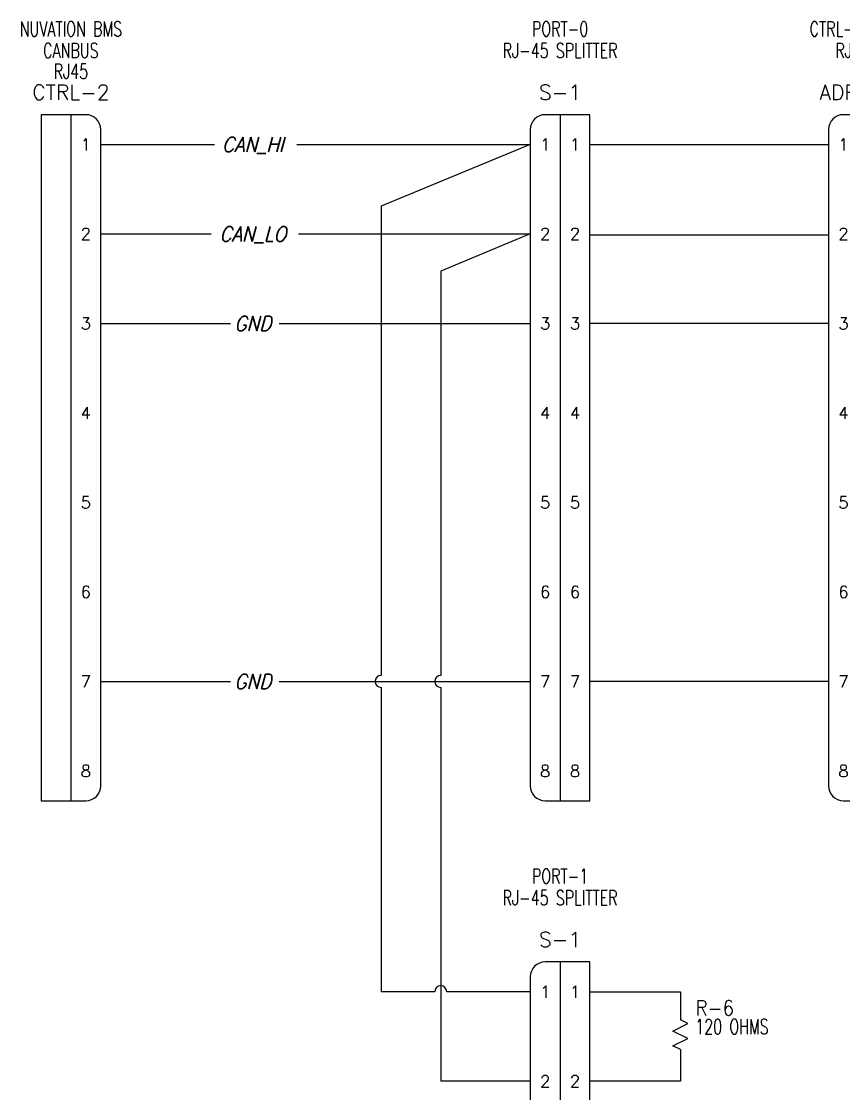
# Model space of a CAD drawing. Header units: inches. Extents: x 0.1 to 45.7, y 1.4 to 61.7.
# Drawn here: x 3.99 to 10.88, y 25.34 to 34.32 of the extents above; entities that cross this region are included whole.
import ezdxf
from ezdxf.enums import TextEntityAlignment as Align

# ---------------------------------------------------------------- set-up
doc = ezdxf.new("R2010")
doc.units = ezdxf.units.IN
doc.header["$LTSCALE"] = 0.5
doc.header["$MEASUREMENT"] = 0
for name, color, linetype in [('DESCCHILD', 20, 'Continuous'), ('MISC', 7, 'Continuous'), ('SYMS', 7, 'Continuous'), ('TAGS', 150, 'Continuous'), ('TERMS', 123, 'Continuous'), ('WIRES', 7, 'Continuous')]:
    doc.layers.add(name, color=color, linetype=linetype)
doc.styles.add('WD', font='romans.shx')

# ---------------------------------------------------------------- blocks, each defined once
blk = doc.blocks.new('HT0_LGENERIC')
at = {"style": 'WD', "oblique": 15, "width": 0.9}
blk.add_attdef('COLOR', text='', height=0.125, dxfattribs=at).set_placement((0, 0), align=Align.MIDDLE_CENTER)
at = {"color": 7, "style": 'WD'}
for tag, p in [('X4_TINY_DOT_DONT_REMOVE', (-0.125, 0)), ('X1_TINY_DOT_DONT_REMOVE', (0.125, 0))]:
    blk.add_attdef(tag, p, '', height=0.0001, dxfattribs=at)
at = {"style": 'WD', "flags": 1}
for tag, p in [('X4TERM01', (-0.125, 0)), ('X1TERM01', (0.125, 0))]:
    blk.add_attdef(tag, p, '', height=0.01, dxfattribs=at)
blk = doc.blocks.new('HCN2_1JP_33E7')
at = {"layer": 'SYMS'}
for p, q in [((0.125, 0.25), (-0.25, 0.25)), ((-0.25, 0.25), (-0.25, -5.5)), ((0, 0.25), (0, -5.5)), ((0.25, -5.375), (0.25, 0.125)), ((-0.25, -5.5), (0.125, -5.5))]:
    blk.add_line(p, q, dxfattribs=at)
for centre, start, end in [((0.125, 0.125), 360, 90), ((0.125, -5.375), 270, 0)]:
    blk.add_arc(centre, 0.125, start, end, dxfattribs=at)
at = {"style": 'WD', "flags": 1}
for tag in ['WDBLKNAM', 'WD_JUMPERS']:
    blk.add_attdef(tag, (0, 0), '', height=0.01, dxfattribs=at)
at = {"layer": 'SYMS', "style": 'WD', "width": 0.7}
for tag, p in [('INST', (-0.0062, 1.2498)), ('LOC', (-0.0062, 1.0802)), ('DESC1', (0, 0.9062)), ('DESC2', (0, 0.725)), ('DESC3', (0, 0.55))]:
    blk.add_attdef(tag, text='', height=0.125, dxfattribs=at).set_placement(p, align=Align.CENTER)
at = {"layer": 'SYMS', "style": 'WD'}
blk.add_attdef('TAG2', text='', height=0.125, dxfattribs=at).set_placement((0, 0.375), align=Align.CENTER)
at = {"layer": 'SYMS', "style": 'WD', "width": 0.8}
blk.add_attdef('XREF', (1, 0.375), '', height=0.125, dxfattribs=at)
at = {"layer": 'SYMS', "style": 'WD'}
for tag, p, flags in [('X2LINK', (0, 0.375), 1), ('ACE_FLAG', (0.0484, 0.1343), 9), ('FAMILY', (0.0484, 0.1211), 9), ('X4TERM01J', (-0.25, 0), 1), ('GENDER', (0.1093, 0.0795), 9), ('X1TERM01P', (0.25, 0), 1), ('X4TERM02J', (-0.25, -0.75), 1), ('X1TERM02P', (0.25, -0.75), 1), ('X4TERM03J', (-0.25, -1.5), 1), ('X1TERM03P', (0.25, -1.5), 1), ('X4TERM04J', (-0.25, -2.25), 1), ('X1TERM04P', (0.25, -2.25), 1), ('X4TERM05J', (-0.25, -3), 1), ('X1TERM05P', (0.25, -3), 1), ('X4TERM06J', (-0.25, -3.75), 1), ('X1TERM06P', (0.25, -3.75), 1), ('X4TERM07J', (-0.25, -4.5), 1), ('X1TERM07P', (0.25, -4.5), 1), ('X4TERM08J', (-0.25, -5.25), 1), ('X1TERM08P', (0.25, -5.25), 1), ('X8LINK', (0, -5.625), 1)]:
    blk.add_attdef(tag, p, '', height=0.01, dxfattribs=dict(at, flags=flags))
at = {"layer": 'SYMS', "linetype": 'Continuous', "style": 'WD', "flags": 8}
for tag, p in [('TERMDESC01J', (-0.35, 0.05)), ('TERMDESC02J', (-0.35, -0.7)), ('TERMDESC03J', (-0.35, -1.45)), ('TERMDESC04J', (-0.35, -2.2)), ('TERMDESC05J', (-0.35, -2.95)), ('TERMDESC06J', (-0.35, -3.7)), ('TERMDESC07J', (-0.35, -4.45)), ('TERMDESC08J', (-0.35, -5.2))]:
    blk.add_attdef(tag, text='', height=0.1, dxfattribs=at).set_placement(p, align=Align.RIGHT)
for tag, p in [('TERMDESC01P', (0.35, 0.05)), ('TERMDESC02P', (0.35, -0.7)), ('TERMDESC03P', (0.35, -1.45)), ('TERMDESC04P', (0.35, -2.2)), ('TERMDESC05P', (0.35, -2.95)), ('TERMDESC06P', (0.35, -3.7)), ('TERMDESC07P', (0.35, -4.45)), ('TERMDESC08P', (0.35, -5.2))]:
    blk.add_attdef(tag, p, '', height=0.1, dxfattribs=at)
at = {"layer": 'SYMS', "linetype": 'Continuous', "style": 'WD'}
for tag, flags, p in [('TERM01J', 9, (-0.125, 0)), ('TERM01P', 8, (0.125, 0)), ('TERM02J', 9, (-0.125, -0.75)), ('TERM02P', 8, (0.125, -0.75)), ('TERM03J', 9, (-0.125, -1.5)), ('TERM03P', 8, (0.125, -1.5)), ('TERM04J', 9, (-0.125, -2.25)), ('TERM04P', 8, (0.125, -2.25)), ('TERM05J', 9, (-0.125, -3)), ('TERM05P', 8, (0.125, -3)), ('TERM06J', 9, (-0.125, -3.75)), ('TERM06P', 8, (0.125, -3.75)), ('TERM07J', 9, (-0.125, -4.5)), ('TERM07P', 8, (0.125, -4.5)), ('TERM08J', 9, (-0.125, -5.25)), ('TERM08P', 8, (0.125, -5.25))]:
    blk.add_attdef(tag, text='', height=0.1, dxfattribs=dict(at, flags=flags)).set_placement(p, align=Align.MIDDLE_CENTER)
at = {"layer": 'SYMS', "color": 7, "style": 'WD'}
for tag, p in [('X4_TINY_DOT_DONT_REMOVE_01J', (-0.25, 0)), ('X1_TINY_DOT_DONT_REMOVE_01P', (0.25, 0)), ('X4_TINY_DOT_DONT_REMOVE_02J', (-0.25, -0.75)), ('X1_TINY_DOT_DONT_REMOVE_02P', (0.25, -0.75)), ('X4_TINY_DOT_DONT_REMOVE_03J', (-0.25, -1.5)), ('X1_TINY_DOT_DONT_REMOVE_03P', (0.25, -1.5)), ('X4_TINY_DOT_DONT_REMOVE_04J', (-0.25, -2.25)), ('X1_TINY_DOT_DONT_REMOVE_04P', (0.25, -2.25)), ('X4_TINY_DOT_DONT_REMOVE_05J', (-0.25, -3)), ('X1_TINY_DOT_DONT_REMOVE_05P', (0.25, -3)), ('X4_TINY_DOT_DONT_REMOVE_06J', (-0.25, -3.75)), ('X1_TINY_DOT_DONT_REMOVE_06P', (0.25, -3.75)), ('X4_TINY_DOT_DONT_REMOVE_07J', (-0.25, -4.5)), ('X1_TINY_DOT_DONT_REMOVE_07P', (0.25, -4.5)), ('X4_TINY_DOT_DONT_REMOVE_08J', (-0.25, -5.25)), ('X1_TINY_DOT_DONT_REMOVE_08P', (0.25, -5.25))]:
    blk.add_attdef(tag, p, '', height=0.0001, dxfattribs=at)
at = {"layer": 'SYMS', "linetype": 'Continuous', "style": 'WD', "flags": 8}
for tag, p in [('X4WIRE01J', (-0.35, -0.05)), ('X4WIRE02J', (-0.35, -0.8)), ('X4WIRE03J', (-0.35, -1.55)), ('X4WIRE04J', (-0.35, -2.3)), ('X4WIRE05J', (-0.35, -3.05)), ('X4WIRE06J', (-0.35, -3.8)), ('X4WIRE07J', (-0.35, -4.55)), ('X4WIRE08J', (-0.35, -5.3))]:
    blk.add_attdef(tag, text='', height=0.1, dxfattribs=at).set_placement(p, align=Align.TOP_RIGHT)
for tag, p in [('X1WIRE01P', (0.35, -0.05)), ('X1WIRE02P', (0.35, -0.8)), ('X1WIRE03P', (0.35, -1.55)), ('X1WIRE04P', (0.35, -2.3)), ('X1WIRE05P', (0.35, -3.05)), ('X1WIRE06P', (0.35, -3.8)), ('X1WIRE07P', (0.35, -4.55)), ('X1WIRE08P', (0.35, -5.3))]:
    blk.add_attdef(tag, text='', height=0.1, dxfattribs=at).set_placement(p, align=Align.TOP_LEFT)
blk = doc.blocks.new('HCN2_1PJ_38D5')
at = {"layer": 'SYMS'}
for p, q in [((0.25, 0.25), (-0.125, 0.25)), ((0, 0.25), (0, -5.5)), ((0.25, -5.5), (0.25, 0.25)), ((-0.25, 0.125), (-0.25, -5.375)), ((-0.125, -5.5), (0.25, -5.5))]:
    blk.add_line(p, q, dxfattribs=at)
for centre, start, end in [((-0.125, 0.125), 90, 180), ((-0.125, -5.375), 180, 270)]:
    blk.add_arc(centre, 0.125, start, end, dxfattribs=at)
at = {"style": 'WD', "flags": 1}
for tag in ['WDBLKNAM', 'WD_JUMPERS']:
    blk.add_attdef(tag, (0, 0), '', height=0.01, dxfattribs=at)
at = {"layer": 'SYMS', "style": 'WD', "width": 0.7}
for tag, p in [('INST', (-0.0062, 1.2498)), ('LOC', (-0.0062, 1.0802)), ('DESC1', (0, 0.9062)), ('DESC2', (0, 0.725)), ('DESC3', (0, 0.55))]:
    blk.add_attdef(tag, text='', height=0.125, dxfattribs=at).set_placement(p, align=Align.CENTER)
at = {"layer": 'SYMS', "style": 'WD'}
blk.add_attdef('TAG2', text='', height=0.125, dxfattribs=at).set_placement((0, 0.375), align=Align.CENTER)
at = {"layer": 'SYMS', "style": 'WD', "width": 0.8}
blk.add_attdef('XREF', (1, 0.375), '', height=0.125, dxfattribs=at)
at = {"layer": 'SYMS', "style": 'WD'}
for tag, p, flags in [('X2LINK', (0, 0.375), 1), ('ACE_FLAG', (0.0484, 0.1343), 9), ('FAMILY', (0.0484, 0.1211), 9), ('X4TERM01P', (-0.25, 0), 1), ('GENDER', (0.1093, 0.0795), 9), ('X1TERM01J', (0.25, 0), 1), ('X4TERM02P', (-0.25, -0.75), 1), ('X1TERM02J', (0.25, -0.75), 1), ('X4TERM03P', (-0.25, -1.5), 1), ('X1TERM03J', (0.25, -1.5), 1), ('X4TERM04P', (-0.25, -2.25), 1), ('X1TERM04J', (0.25, -2.25), 1), ('X4TERM05P', (-0.25, -3), 1), ('X1TERM05J', (0.25, -3), 1), ('X4TERM06P', (-0.25, -3.75), 1), ('X1TERM06J', (0.25, -3.75), 1), ('X4TERM07P', (-0.25, -4.5), 1), ('X1TERM07J', (0.25, -4.5), 1), ('X4TERM08P', (-0.25, -5.25), 1), ('X1TERM08J', (0.25, -5.25), 1), ('X8LINK', (0, -5.625), 1)]:
    blk.add_attdef(tag, p, '', height=0.01, dxfattribs=dict(at, flags=flags))
at = {"layer": 'SYMS', "linetype": 'Continuous', "style": 'WD', "flags": 8}
for tag, p in [('TERMDESC01P', (-0.35, 0.05)), ('TERMDESC02P', (-0.35, -0.7)), ('TERMDESC03P', (-0.35, -1.45)), ('TERMDESC04P', (-0.35, -2.2)), ('TERMDESC05P', (-0.35, -2.95)), ('TERMDESC06P', (-0.35, -3.7)), ('TERMDESC07P', (-0.35, -4.45)), ('TERMDESC08P', (-0.35, -5.2))]:
    blk.add_attdef(tag, text='', height=0.1, dxfattribs=at).set_placement(p, align=Align.RIGHT)
for tag, p in [('TERMDESC01J', (0.35, 0.05)), ('TERMDESC02J', (0.35, -0.7)), ('TERMDESC03J', (0.35, -1.45)), ('TERMDESC04J', (0.35, -2.2)), ('TERMDESC05J', (0.35, -2.95)), ('TERMDESC06J', (0.35, -3.7)), ('TERMDESC07J', (0.35, -4.45)), ('TERMDESC08J', (0.35, -5.2))]:
    blk.add_attdef(tag, p, '', height=0.1, dxfattribs=at)
for tag, p in [('TERM01P', (-0.125, 0)), ('TERM01J', (0.125, 0)), ('TERM02P', (-0.125, -0.75)), ('TERM02J', (0.125, -0.75)), ('TERM03P', (-0.125, -1.5)), ('TERM03J', (0.125, -1.5)), ('TERM04P', (-0.125, -2.25)), ('TERM04J', (0.125, -2.25)), ('TERM05P', (-0.125, -3)), ('TERM05J', (0.125, -3)), ('TERM06P', (-0.125, -3.75)), ('TERM06J', (0.125, -3.75)), ('TERM07P', (-0.125, -4.5)), ('TERM07J', (0.125, -4.5)), ('TERM08P', (-0.125, -5.25)), ('TERM08J', (0.125, -5.25))]:
    blk.add_attdef(tag, text='', height=0.1, dxfattribs=at).set_placement(p, align=Align.MIDDLE_CENTER)
at = {"layer": 'SYMS', "color": 7, "style": 'WD'}
for tag, p in [('X4_TINY_DOT_DONT_REMOVE_01P', (-0.25, 0)), ('X1_TINY_DOT_DONT_REMOVE_01J', (0.25, 0)), ('X4_TINY_DOT_DONT_REMOVE_02P', (-0.25, -0.75)), ('X1_TINY_DOT_DONT_REMOVE_02J', (0.25, -0.75)), ('X4_TINY_DOT_DONT_REMOVE_03P', (-0.25, -1.5)), ('X1_TINY_DOT_DONT_REMOVE_03J', (0.25, -1.5)), ('X4_TINY_DOT_DONT_REMOVE_04P', (-0.25, -2.25)), ('X1_TINY_DOT_DONT_REMOVE_04J', (0.25, -2.25)), ('X4_TINY_DOT_DONT_REMOVE_05P', (-0.25, -3)), ('X1_TINY_DOT_DONT_REMOVE_05J', (0.25, -3)), ('X4_TINY_DOT_DONT_REMOVE_06P', (-0.25, -3.75)), ('X1_TINY_DOT_DONT_REMOVE_06J', (0.25, -3.75)), ('X4_TINY_DOT_DONT_REMOVE_07P', (-0.25, -4.5)), ('X1_TINY_DOT_DONT_REMOVE_07J', (0.25, -4.5)), ('X4_TINY_DOT_DONT_REMOVE_08P', (-0.25, -5.25)), ('X1_TINY_DOT_DONT_REMOVE_08J', (0.25, -5.25))]:
    blk.add_attdef(tag, p, '', height=0.0001, dxfattribs=at)
at = {"layer": 'SYMS', "linetype": 'Continuous', "style": 'WD', "flags": 8}
for tag, p in [('X4WIRE01P', (-0.35, -0.05)), ('X4WIRE02P', (-0.35, -0.8)), ('X4WIRE03P', (-0.35, -1.55)), ('X4WIRE04P', (-0.35, -2.3)), ('X4WIRE05P', (-0.35, -3.05)), ('X4WIRE06P', (-0.35, -3.8)), ('X4WIRE07P', (-0.35, -4.55)), ('X4WIRE08P', (-0.35, -5.3))]:
    blk.add_attdef(tag, text='', height=0.1, dxfattribs=at).set_placement(p, align=Align.TOP_RIGHT)
for tag, p in [('X1WIRE01J', (0.35, -0.05)), ('X1WIRE02J', (0.35, -0.8)), ('X1WIRE03J', (0.35, -1.55)), ('X1WIRE04J', (0.35, -2.3)), ('X1WIRE05J', (0.35, -3.05)), ('X1WIRE06J', (0.35, -3.8)), ('X1WIRE07J', (0.35, -4.55)), ('X1WIRE08J', (0.35, -5.3))]:
    blk.add_attdef(tag, text='', height=0.1, dxfattribs=at).set_placement(p, align=Align.TOP_LEFT)
blk = doc.blocks.new('VRE1')
for p, q in [((-0.0625, 0.0312), (0.0625, 0.0938)), ((0.0625, 0.0938), (0, 0.125)), ((0.0625, -0.0312), (-0.0625, 0.0312)), ((-0.0625, -0.0938), (0.0625, -0.0312)), ((0, -0.125), (-0.0625, -0.0938))]:
    blk.add_line(p, q)
at = {"style": 'WD'}
for tag, p, width in [('INST', (0.2188, 0.4876), 0.7), ('LOC', (0.2188, 0.318), 0.7), ('TAG1', (0.1269, 0.1618), 0.9), ('RATING1', (0.125, 0.0055), 0.7), ('RATING2', (0.125, -0.1507), 0.7), ('DESC1', (0.1287, -0.307), 0.7), ('DESC2', (0.1287, -0.4632), 0.7)]:
    blk.add_attdef(tag, p, '', height=0.125, dxfattribs=dict(at, width=width))
at = {"linetype": 'Continuous', "style": 'WD', "flags": 8}
blk.add_attdef('TERM01', text='', height=0.125, dxfattribs=at).set_placement((-0.055, 0.1441), align=Align.RIGHT)
at = {"style": 'WD', "flags": 9}
blk.add_attdef('FAMILY', (-0.1836, 0.0797), '', height=0.01, rotation=90, dxfattribs=at)
at = {"linetype": 'Continuous', "style": 'WD', "flags": 9}
for tag, p in [('CAT', (-0.1394, 0.1047)), ('MFG', (-0.12, 0.1028)), ('ASSYCODE', (-0.0938, 0.0938))]:
    blk.add_attdef(tag, text='', height=0.01, rotation=90, dxfattribs=at).set_placement(p, align=Align.CENTER)
at = {"color": 7, "style": 'WD', "flags": 1}
for tag, p in [('X2TERM01', (0, 0.125)), ('X8TERM02', (0, -0.125))]:
    blk.add_attdef(tag, p, '', height=0.0125, dxfattribs=at)
at = {"linetype": 'Continuous', "style": 'WD', "flags": 8}
blk.add_attdef('TERM02', text='', height=0.125, dxfattribs=at).set_placement((-0.0407, -0.1509), align=Align.TOP_RIGHT)

msp = doc.modelspace()

# ---------------------------------------------------------------- linework, layer by layer
at = {"layer": 'WIRES'}
for p, q in [((4.65, 33.2921), (5.6035, 33.2921)), ((6.2928, 33.2921), (8.25, 33.2921)), ((8.25, 33.2921), (7, 32.7743)), ((8.75, 33.2921), (10.75, 33.2921)), ((7, 32.7743), (7, 28.8421)), ((4.65, 32.5421), (5.5767, 32.5421)), ((6.3068, 32.5421), (8.25, 32.5421)), ((8.25, 32.5421), (7.5, 32.2314)), ((10.75, 32.5318), (8.75, 32.5318)), ((7.5, 32.2314), (7.5, 28.8421)), ((4.65, 31.7921), (5.7374, 31.7921)), ((6.1461, 31.7921), (8.25, 31.7921)), ((10.75, 31.7921), (8.75, 31.7921)), ((4.65, 28.7921), (5.7374, 28.7921)), ((6.1461, 28.7921), (8.25, 28.7921)), ((10.75, 28.7921), (8.75, 28.7921)), ((7, 28.7421), (7, 26.1921)), ((7.5, 28.7421), (7.5, 25.4421)), ((7.45, 26.1921), (7, 26.1921)), ((8.25, 26.1921), (7.55, 26.1921)), ((8.75, 26.1921), (9.5082, 26.1921)), ((9.5082, 26.1921), (9.5082, 25.9568)), ((9.5082, 25.7068), (9.5082, 25.4421)), ((8.25, 25.4421), (7.5, 25.4421)), ((9.5082, 25.4421), (8.75, 25.4421))]:
    msp.add_line(p, q, dxfattribs=at)
for centre, start, end in [((7, 28.7921), 90, 270), ((7.5, 28.7921), 90, 270), ((7.5, 26.1921), 0, 180)]:
    msp.add_arc(centre, 0.05, start, end, dxfattribs=at)

# ---------------------------------------------------------------- block references
ref = msp.add_blockref('HCN2_1JP_33E7', (4.4, 33.2921))
ref.add_attrib('TAG2', 'CTRL-2', dxfattribs={"layer": 'TAGS', "height": 0.125, "style": 'WD'}).set_placement((4.4, 33.6671), align=Align.CENTER)
ref.add_attrib('DESC1', 'NUVATION BMS', dxfattribs={"layer": 'DESCCHILD', "height": 0.125, "style": 'WD', "width": 0.7}).set_placement((4.4, 34.1983), align=Align.CENTER)
ref.add_attrib('DESC2', 'CANBUS', dxfattribs={"layer": 'DESCCHILD', "height": 0.125, "style": 'WD', "width": 0.7}).set_placement((4.4, 34.0171), align=Align.CENTER)
ref.add_attrib('DESC3', 'RJ45', dxfattribs={"layer": 'DESCCHILD', "height": 0.125, "style": 'WD', "width": 0.7}).set_placement((4.4, 33.8421), align=Align.CENTER)
ref.add_attrib('X4_TINY_DOT_DONT_REMOVE_01J', '.', (4.15, 33.2921), dxfattribs={"layer": 'MISC', "color": 7, "height": 0.0001, "style": 'WD'})
ref.add_attrib('X1_TINY_DOT_DONT_REMOVE_01P', '.', (4.65, 33.2921), dxfattribs={"layer": 'MISC', "color": 7, "height": 0.0001, "style": 'WD'})
ref.add_attrib('TERM01P', '1', dxfattribs={"layer": 'TERMS', "linetype": 'Continuous', "height": 0.1, "style": 'WD', "flags": 8}).set_placement((4.525, 33.2921), align=Align.MIDDLE_CENTER)
ref.add_attrib('X4_TINY_DOT_DONT_REMOVE_02J', '.', (4.15, 32.5421), dxfattribs={"layer": 'MISC', "color": 7, "height": 0.0001, "style": 'WD'})
ref.add_attrib('X1_TINY_DOT_DONT_REMOVE_02P', '.', (4.65, 32.5421), dxfattribs={"layer": 'MISC', "color": 7, "height": 0.0001, "style": 'WD'})
ref.add_attrib('TERM02P', '2', dxfattribs={"layer": 'TERMS', "linetype": 'Continuous', "height": 0.1, "style": 'WD', "flags": 8}).set_placement((4.525, 32.5421), align=Align.MIDDLE_CENTER)
ref.add_attrib('X4_TINY_DOT_DONT_REMOVE_03J', '.', (4.15, 31.7921), dxfattribs={"layer": 'MISC', "color": 7, "height": 0.0001, "style": 'WD'})
ref.add_attrib('X1_TINY_DOT_DONT_REMOVE_03P', '.', (4.65, 31.7921), dxfattribs={"layer": 'MISC', "color": 7, "height": 0.0001, "style": 'WD'})
ref.add_attrib('TERM03P', '3', dxfattribs={"layer": 'TERMS', "linetype": 'Continuous', "height": 0.1, "style": 'WD', "flags": 8}).set_placement((4.525, 31.7921), align=Align.MIDDLE_CENTER)
ref.add_attrib('X4_TINY_DOT_DONT_REMOVE_04J', '.', (4.15, 31.0421), dxfattribs={"layer": 'MISC', "color": 7, "height": 0.0001, "style": 'WD'})
ref.add_attrib('X1_TINY_DOT_DONT_REMOVE_04P', '.', (4.65, 31.0421), dxfattribs={"layer": 'MISC', "color": 7, "height": 0.0001, "style": 'WD'})
ref.add_attrib('TERM04P', '4', dxfattribs={"layer": 'TERMS', "linetype": 'Continuous', "height": 0.1, "style": 'WD', "flags": 8}).set_placement((4.525, 31.0421), align=Align.MIDDLE_CENTER)
ref.add_attrib('X4_TINY_DOT_DONT_REMOVE_05J', '.', (4.15, 30.2921), dxfattribs={"layer": 'MISC', "color": 7, "height": 0.0001, "style": 'WD'})
ref.add_attrib('X1_TINY_DOT_DONT_REMOVE_05P', '.', (4.65, 30.2921), dxfattribs={"layer": 'MISC', "color": 7, "height": 0.0001, "style": 'WD'})
ref.add_attrib('TERM05P', '5', dxfattribs={"layer": 'TERMS', "linetype": 'Continuous', "height": 0.1, "style": 'WD', "flags": 8}).set_placement((4.525, 30.2921), align=Align.MIDDLE_CENTER)
ref.add_attrib('X4_TINY_DOT_DONT_REMOVE_06J', '.', (4.15, 29.5421), dxfattribs={"layer": 'MISC', "color": 7, "height": 0.0001, "style": 'WD'})
ref.add_attrib('X1_TINY_DOT_DONT_REMOVE_06P', '.', (4.65, 29.5421), dxfattribs={"layer": 'MISC', "color": 7, "height": 0.0001, "style": 'WD'})
ref.add_attrib('TERM06P', '6', dxfattribs={"layer": 'TERMS', "linetype": 'Continuous', "height": 0.1, "style": 'WD', "flags": 8}).set_placement((4.525, 29.5421), align=Align.MIDDLE_CENTER)
ref.add_attrib('X4_TINY_DOT_DONT_REMOVE_07J', '.', (4.15, 28.7921), dxfattribs={"layer": 'MISC', "color": 7, "height": 0.0001, "style": 'WD'})
ref.add_attrib('X1_TINY_DOT_DONT_REMOVE_07P', '.', (4.65, 28.7921), dxfattribs={"layer": 'MISC', "color": 7, "height": 0.0001, "style": 'WD'})
ref.add_attrib('TERM07P', '7', dxfattribs={"layer": 'TERMS', "linetype": 'Continuous', "height": 0.1, "style": 'WD', "flags": 8}).set_placement((4.525, 28.7921), align=Align.MIDDLE_CENTER)
ref.add_attrib('X4_TINY_DOT_DONT_REMOVE_08J', '.', (4.15, 28.0421), dxfattribs={"layer": 'MISC', "color": 7, "height": 0.0001, "style": 'WD'})
ref.add_attrib('X1_TINY_DOT_DONT_REMOVE_08P', '.', (4.65, 28.0421), dxfattribs={"layer": 'MISC', "color": 7, "height": 0.0001, "style": 'WD'})
ref.add_attrib('TERM08P', '8', dxfattribs={"layer": 'TERMS', "linetype": 'Continuous', "height": 0.1, "style": 'WD', "flags": 8}).set_placement((4.525, 28.0421), align=Align.MIDDLE_CENTER)
ref = msp.add_blockref('HCN2_1PJ_38D5', (8.5, 33.2921))
ref.add_attrib('TAG2', 'S-1', dxfattribs={"layer": 'TAGS', "height": 0.125, "style": 'WD'}).set_placement((8.5, 33.6671), align=Align.CENTER)
ref.add_attrib('DESC1', 'PORT-0', dxfattribs={"layer": 'DESCCHILD', "height": 0.125, "style": 'WD', "width": 0.7}).set_placement((8.5, 34.1983), align=Align.CENTER)
ref.add_attrib('DESC2', 'RJ-45 SPLITTER', dxfattribs={"layer": 'DESCCHILD', "height": 0.125, "style": 'WD', "width": 0.7}).set_placement((8.5, 34.0171), align=Align.CENTER)
ref.add_attrib('X4_TINY_DOT_DONT_REMOVE_01P', '.', (8.25, 33.2921), dxfattribs={"layer": 'MISC', "color": 7, "height": 0.0001, "style": 'WD'})
ref.add_attrib('X1_TINY_DOT_DONT_REMOVE_01J', '.', (8.75, 33.2921), dxfattribs={"layer": 'MISC', "color": 7, "height": 0.0001, "style": 'WD'})
ref.add_attrib('TERM01P', '1', dxfattribs={"layer": 'TERMS', "linetype": 'Continuous', "height": 0.1, "style": 'WD', "flags": 8}).set_placement((8.375, 33.2921), align=Align.MIDDLE_CENTER)
ref.add_attrib('TERM01J', '1', dxfattribs={"layer": 'TERMS', "linetype": 'Continuous', "height": 0.1, "style": 'WD', "flags": 8}).set_placement((8.625, 33.2921), align=Align.MIDDLE_CENTER)
ref.add_attrib('X4_TINY_DOT_DONT_REMOVE_02P', '.', (8.25, 32.5421), dxfattribs={"layer": 'MISC', "color": 7, "height": 0.0001, "style": 'WD'})
ref.add_attrib('X1_TINY_DOT_DONT_REMOVE_02J', '.', (8.75, 32.5421), dxfattribs={"layer": 'MISC', "color": 7, "height": 0.0001, "style": 'WD'})
ref.add_attrib('TERM02P', '2', dxfattribs={"layer": 'TERMS', "linetype": 'Continuous', "height": 0.1, "style": 'WD', "flags": 8}).set_placement((8.375, 32.5421), align=Align.MIDDLE_CENTER)
ref.add_attrib('TERM02J', '2', dxfattribs={"layer": 'TERMS', "linetype": 'Continuous', "height": 0.1, "style": 'WD', "flags": 8}).set_placement((8.625, 32.5421), align=Align.MIDDLE_CENTER)
ref.add_attrib('X4_TINY_DOT_DONT_REMOVE_03P', '.', (8.25, 31.7921), dxfattribs={"layer": 'MISC', "color": 7, "height": 0.0001, "style": 'WD'})
ref.add_attrib('X1_TINY_DOT_DONT_REMOVE_03J', '.', (8.75, 31.7921), dxfattribs={"layer": 'MISC', "color": 7, "height": 0.0001, "style": 'WD'})
ref.add_attrib('TERM03P', '3', dxfattribs={"layer": 'TERMS', "linetype": 'Continuous', "height": 0.1, "style": 'WD', "flags": 8}).set_placement((8.375, 31.7921), align=Align.MIDDLE_CENTER)
ref.add_attrib('TERM03J', '3', dxfattribs={"layer": 'TERMS', "linetype": 'Continuous', "height": 0.1, "style": 'WD', "flags": 8}).set_placement((8.625, 31.7921), align=Align.MIDDLE_CENTER)
ref.add_attrib('X4_TINY_DOT_DONT_REMOVE_04P', '.', (8.25, 31.0421), dxfattribs={"layer": 'MISC', "color": 7, "height": 0.0001, "style": 'WD'})
ref.add_attrib('X1_TINY_DOT_DONT_REMOVE_04J', '.', (8.75, 31.0421), dxfattribs={"layer": 'MISC', "color": 7, "height": 0.0001, "style": 'WD'})
ref.add_attrib('TERM04P', '4', dxfattribs={"layer": 'TERMS', "linetype": 'Continuous', "height": 0.1, "style": 'WD', "flags": 8}).set_placement((8.375, 31.0421), align=Align.MIDDLE_CENTER)
ref.add_attrib('TERM04J', '4', dxfattribs={"layer": 'TERMS', "linetype": 'Continuous', "height": 0.1, "style": 'WD', "flags": 8}).set_placement((8.625, 31.0421), align=Align.MIDDLE_CENTER)
ref.add_attrib('X4_TINY_DOT_DONT_REMOVE_05P', '.', (8.25, 30.2921), dxfattribs={"layer": 'MISC', "color": 7, "height": 0.0001, "style": 'WD'})
ref.add_attrib('X1_TINY_DOT_DONT_REMOVE_05J', '.', (8.75, 30.2921), dxfattribs={"layer": 'MISC', "color": 7, "height": 0.0001, "style": 'WD'})
ref.add_attrib('TERM05P', '5', dxfattribs={"layer": 'TERMS', "linetype": 'Continuous', "height": 0.1, "style": 'WD', "flags": 8}).set_placement((8.375, 30.2921), align=Align.MIDDLE_CENTER)
ref.add_attrib('TERM05J', '5', dxfattribs={"layer": 'TERMS', "linetype": 'Continuous', "height": 0.1, "style": 'WD', "flags": 8}).set_placement((8.625, 30.2921), align=Align.MIDDLE_CENTER)
ref.add_attrib('X4_TINY_DOT_DONT_REMOVE_06P', '.', (8.25, 29.5421), dxfattribs={"layer": 'MISC', "color": 7, "height": 0.0001, "style": 'WD'})
ref.add_attrib('X1_TINY_DOT_DONT_REMOVE_06J', '.', (8.75, 29.5421), dxfattribs={"layer": 'MISC', "color": 7, "height": 0.0001, "style": 'WD'})
ref.add_attrib('TERM06P', '6', dxfattribs={"layer": 'TERMS', "linetype": 'Continuous', "height": 0.1, "style": 'WD', "flags": 8}).set_placement((8.375, 29.5421), align=Align.MIDDLE_CENTER)
ref.add_attrib('TERM06J', '6', dxfattribs={"layer": 'TERMS', "linetype": 'Continuous', "height": 0.1, "style": 'WD', "flags": 8}).set_placement((8.625, 29.5421), align=Align.MIDDLE_CENTER)
ref.add_attrib('X4_TINY_DOT_DONT_REMOVE_07P', '.', (8.25, 28.7921), dxfattribs={"layer": 'MISC', "color": 7, "height": 0.0001, "style": 'WD'})
ref.add_attrib('X1_TINY_DOT_DONT_REMOVE_07J', '.', (8.75, 28.7921), dxfattribs={"layer": 'MISC', "color": 7, "height": 0.0001, "style": 'WD'})
ref.add_attrib('TERM07P', '7', dxfattribs={"layer": 'TERMS', "linetype": 'Continuous', "height": 0.1, "style": 'WD', "flags": 8}).set_placement((8.375, 28.7921), align=Align.MIDDLE_CENTER)
ref.add_attrib('TERM07J', '7', dxfattribs={"layer": 'TERMS', "linetype": 'Continuous', "height": 0.1, "style": 'WD', "flags": 8}).set_placement((8.625, 28.7921), align=Align.MIDDLE_CENTER)
ref.add_attrib('X4_TINY_DOT_DONT_REMOVE_08P', '.', (8.25, 28.0421), dxfattribs={"layer": 'MISC', "color": 7, "height": 0.0001, "style": 'WD'})
ref.add_attrib('X1_TINY_DOT_DONT_REMOVE_08J', '.', (8.75, 28.0421), dxfattribs={"layer": 'MISC', "color": 7, "height": 0.0001, "style": 'WD'})
ref.add_attrib('TERM08P', '8', dxfattribs={"layer": 'TERMS', "linetype": 'Continuous', "height": 0.1, "style": 'WD', "flags": 8}).set_placement((8.375, 28.0421), align=Align.MIDDLE_CENTER)
ref.add_attrib('TERM08J', '8', dxfattribs={"layer": 'TERMS', "linetype": 'Continuous', "height": 0.1, "style": 'WD', "flags": 8}).set_placement((8.625, 28.0421), align=Align.MIDDLE_CENTER)
ref = msp.add_blockref('HCN2_1PJ_38D5', (11, 33.2921))
ref.add_attrib('TAG2', 'ADPT-1', dxfattribs={"layer": 'TAGS', "height": 0.125, "style": 'WD'}).set_placement((11, 33.6671), align=Align.CENTER)
ref.add_attrib('DESC1', 'CTRL-1 CAN1', dxfattribs={"layer": 'DESCCHILD', "height": 0.125, "style": 'WD', "width": 0.7}).set_placement((11, 34.1983), align=Align.CENTER)
ref.add_attrib('DESC2', 'RJ-45', dxfattribs={"layer": 'DESCCHILD', "height": 0.125, "style": 'WD', "width": 0.7}).set_placement((11, 34.0171), align=Align.CENTER)
ref.add_attrib('X4_TINY_DOT_DONT_REMOVE_01P', '.', (10.75, 33.2921), dxfattribs={"layer": 'MISC', "color": 7, "height": 0.0001, "style": 'WD'})
ref.add_attrib('X1_TINY_DOT_DONT_REMOVE_01J', '.', (11.25, 33.2921), dxfattribs={"layer": 'MISC', "color": 7, "height": 0.0001, "style": 'WD'})
ref.add_attrib('TERM01P', '1', dxfattribs={"layer": 'TERMS', "linetype": 'Continuous', "height": 0.1, "style": 'WD', "flags": 8}).set_placement((10.875, 33.2921), align=Align.MIDDLE_CENTER)
ref.add_attrib('TERM01J', '1', dxfattribs={"layer": 'TERMS', "linetype": 'Continuous', "height": 0.1, "style": 'WD', "flags": 8}).set_placement((11.125, 33.2921), align=Align.MIDDLE_CENTER)
ref.add_attrib('X4_TINY_DOT_DONT_REMOVE_02P', '.', (10.75, 32.5421), dxfattribs={"layer": 'MISC', "color": 7, "height": 0.0001, "style": 'WD'})
ref.add_attrib('X1_TINY_DOT_DONT_REMOVE_02J', '.', (11.25, 32.5421), dxfattribs={"layer": 'MISC', "color": 7, "height": 0.0001, "style": 'WD'})
ref.add_attrib('TERM02P', '2', dxfattribs={"layer": 'TERMS', "linetype": 'Continuous', "height": 0.1, "style": 'WD', "flags": 8}).set_placement((10.875, 32.5421), align=Align.MIDDLE_CENTER)
ref.add_attrib('TERM02J', '2', dxfattribs={"layer": 'TERMS', "linetype": 'Continuous', "height": 0.1, "style": 'WD', "flags": 8}).set_placement((11.125, 32.5421), align=Align.MIDDLE_CENTER)
ref.add_attrib('X4_TINY_DOT_DONT_REMOVE_03P', '.', (10.75, 31.7921), dxfattribs={"layer": 'MISC', "color": 7, "height": 0.0001, "style": 'WD'})
ref.add_attrib('X1_TINY_DOT_DONT_REMOVE_03J', '.', (11.25, 31.7921), dxfattribs={"layer": 'MISC', "color": 7, "height": 0.0001, "style": 'WD'})
ref.add_attrib('TERM03P', '3', dxfattribs={"layer": 'TERMS', "linetype": 'Continuous', "height": 0.1, "style": 'WD', "flags": 8}).set_placement((10.875, 31.7921), align=Align.MIDDLE_CENTER)
ref.add_attrib('TERM03J', '3', dxfattribs={"layer": 'TERMS', "linetype": 'Continuous', "height": 0.1, "style": 'WD', "flags": 8}).set_placement((11.125, 31.7921), align=Align.MIDDLE_CENTER)
ref.add_attrib('X4_TINY_DOT_DONT_REMOVE_04P', '.', (10.75, 31.0421), dxfattribs={"layer": 'MISC', "color": 7, "height": 0.0001, "style": 'WD'})
ref.add_attrib('X1_TINY_DOT_DONT_REMOVE_04J', '.', (11.25, 31.0421), dxfattribs={"layer": 'MISC', "color": 7, "height": 0.0001, "style": 'WD'})
ref.add_attrib('TERM04P', '4', dxfattribs={"layer": 'TERMS', "linetype": 'Continuous', "height": 0.1, "style": 'WD', "flags": 8}).set_placement((10.875, 31.0421), align=Align.MIDDLE_CENTER)
ref.add_attrib('TERM04J', '4', dxfattribs={"layer": 'TERMS', "linetype": 'Continuous', "height": 0.1, "style": 'WD', "flags": 8}).set_placement((11.125, 31.0421), align=Align.MIDDLE_CENTER)
ref.add_attrib('X4_TINY_DOT_DONT_REMOVE_05P', '.', (10.75, 30.2921), dxfattribs={"layer": 'MISC', "color": 7, "height": 0.0001, "style": 'WD'})
ref.add_attrib('X1_TINY_DOT_DONT_REMOVE_05J', '.', (11.25, 30.2921), dxfattribs={"layer": 'MISC', "color": 7, "height": 0.0001, "style": 'WD'})
ref.add_attrib('TERM05P', '5', dxfattribs={"layer": 'TERMS', "linetype": 'Continuous', "height": 0.1, "style": 'WD', "flags": 8}).set_placement((10.875, 30.2921), align=Align.MIDDLE_CENTER)
ref.add_attrib('TERM05J', '5', dxfattribs={"layer": 'TERMS', "linetype": 'Continuous', "height": 0.1, "style": 'WD', "flags": 8}).set_placement((11.125, 30.2921), align=Align.MIDDLE_CENTER)
ref.add_attrib('X4_TINY_DOT_DONT_REMOVE_06P', '.', (10.75, 29.5421), dxfattribs={"layer": 'MISC', "color": 7, "height": 0.0001, "style": 'WD'})
ref.add_attrib('X1_TINY_DOT_DONT_REMOVE_06J', '.', (11.25, 29.5421), dxfattribs={"layer": 'MISC', "color": 7, "height": 0.0001, "style": 'WD'})
ref.add_attrib('TERM06P', '6', dxfattribs={"layer": 'TERMS', "linetype": 'Continuous', "height": 0.1, "style": 'WD', "flags": 8}).set_placement((10.875, 29.5421), align=Align.MIDDLE_CENTER)
ref.add_attrib('TERM06J', '6', dxfattribs={"layer": 'TERMS', "linetype": 'Continuous', "height": 0.1, "style": 'WD', "flags": 8}).set_placement((11.125, 29.5421), align=Align.MIDDLE_CENTER)
ref.add_attrib('X4_TINY_DOT_DONT_REMOVE_07P', '.', (10.75, 28.7921), dxfattribs={"layer": 'MISC', "color": 7, "height": 0.0001, "style": 'WD'})
ref.add_attrib('X1_TINY_DOT_DONT_REMOVE_07J', '.', (11.25, 28.7921), dxfattribs={"layer": 'MISC', "color": 7, "height": 0.0001, "style": 'WD'})
ref.add_attrib('TERM07P', '7', dxfattribs={"layer": 'TERMS', "linetype": 'Continuous', "height": 0.1, "style": 'WD', "flags": 8}).set_placement((10.875, 28.7921), align=Align.MIDDLE_CENTER)
ref.add_attrib('TERM07J', '7', dxfattribs={"layer": 'TERMS', "linetype": 'Continuous', "height": 0.1, "style": 'WD', "flags": 8}).set_placement((11.125, 28.7921), align=Align.MIDDLE_CENTER)
ref.add_attrib('X4_TINY_DOT_DONT_REMOVE_08P', '.', (10.75, 28.0421), dxfattribs={"layer": 'MISC', "color": 7, "height": 0.0001, "style": 'WD'})
ref.add_attrib('X1_TINY_DOT_DONT_REMOVE_08J', '.', (11.25, 28.0421), dxfattribs={"layer": 'MISC', "color": 7, "height": 0.0001, "style": 'WD'})
ref.add_attrib('TERM08P', '8', dxfattribs={"layer": 'TERMS', "linetype": 'Continuous', "height": 0.1, "style": 'WD', "flags": 8}).set_placement((10.875, 28.0421), align=Align.MIDDLE_CENTER)
ref.add_attrib('TERM08J', '8', dxfattribs={"layer": 'TERMS', "linetype": 'Continuous', "height": 0.1, "style": 'WD', "flags": 8}).set_placement((11.125, 28.0421), align=Align.MIDDLE_CENTER)
ref = msp.add_blockref('HCN2_1PJ_38D5', (8.5, 26.1921))
ref.add_attrib('TAG2', 'S-1', dxfattribs={"layer": 'TAGS', "height": 0.125, "style": 'WD'}).set_placement((8.5, 26.5671), align=Align.CENTER)
ref.add_attrib('DESC1', 'PORT-1', dxfattribs={"layer": 'DESCCHILD', "height": 0.125, "style": 'WD', "width": 0.7}).set_placement((8.5, 27.0983), align=Align.CENTER)
ref.add_attrib('DESC2', 'RJ-45 SPLITTER', dxfattribs={"layer": 'DESCCHILD', "height": 0.125, "style": 'WD', "width": 0.7}).set_placement((8.5, 26.9171), align=Align.CENTER)
ref.add_attrib('X4_TINY_DOT_DONT_REMOVE_01P', '.', (8.25, 26.1921), dxfattribs={"layer": 'MISC', "color": 7, "height": 0.0001, "style": 'WD'})
ref.add_attrib('X1_TINY_DOT_DONT_REMOVE_01J', '.', (8.75, 26.1921), dxfattribs={"layer": 'MISC', "color": 7, "height": 0.0001, "style": 'WD'})
ref.add_attrib('TERM01P', '1', dxfattribs={"layer": 'TERMS', "linetype": 'Continuous', "height": 0.1, "style": 'WD', "flags": 8}).set_placement((8.375, 26.1921), align=Align.MIDDLE_CENTER)
ref.add_attrib('TERM01J', '1', dxfattribs={"layer": 'TERMS', "linetype": 'Continuous', "height": 0.1, "style": 'WD', "flags": 8}).set_placement((8.625, 26.1921), align=Align.MIDDLE_CENTER)
ref.add_attrib('X4_TINY_DOT_DONT_REMOVE_02P', '.', (8.25, 25.4421), dxfattribs={"layer": 'MISC', "color": 7, "height": 0.0001, "style": 'WD'})
ref.add_attrib('X1_TINY_DOT_DONT_REMOVE_02J', '.', (8.75, 25.4421), dxfattribs={"layer": 'MISC', "color": 7, "height": 0.0001, "style": 'WD'})
ref.add_attrib('TERM02P', '2', dxfattribs={"layer": 'TERMS', "linetype": 'Continuous', "height": 0.1, "style": 'WD', "flags": 8}).set_placement((8.375, 25.4421), align=Align.MIDDLE_CENTER)
ref.add_attrib('TERM02J', '2', dxfattribs={"layer": 'TERMS', "linetype": 'Continuous', "height": 0.1, "style": 'WD', "flags": 8}).set_placement((8.625, 25.4421), align=Align.MIDDLE_CENTER)
ref.add_attrib('X4_TINY_DOT_DONT_REMOVE_03P', '.', (8.25, 24.6921), dxfattribs={"layer": 'MISC', "color": 7, "height": 0.0001, "style": 'WD'})
ref.add_attrib('X1_TINY_DOT_DONT_REMOVE_03J', '.', (8.75, 24.6921), dxfattribs={"layer": 'MISC', "color": 7, "height": 0.0001, "style": 'WD'})
ref.add_attrib('TERM03P', '3', dxfattribs={"layer": 'TERMS', "linetype": 'Continuous', "height": 0.1, "style": 'WD', "flags": 8}).set_placement((8.375, 24.6921), align=Align.MIDDLE_CENTER)
ref.add_attrib('TERM03J', '3', dxfattribs={"layer": 'TERMS', "linetype": 'Continuous', "height": 0.1, "style": 'WD', "flags": 8}).set_placement((8.625, 24.6921), align=Align.MIDDLE_CENTER)
ref.add_attrib('X4_TINY_DOT_DONT_REMOVE_04P', '.', (8.25, 23.9421), dxfattribs={"layer": 'MISC', "color": 7, "height": 0.0001, "style": 'WD'})
ref.add_attrib('X1_TINY_DOT_DONT_REMOVE_04J', '.', (8.75, 23.9421), dxfattribs={"layer": 'MISC', "color": 7, "height": 0.0001, "style": 'WD'})
ref.add_attrib('TERM04P', '4', dxfattribs={"layer": 'TERMS', "linetype": 'Continuous', "height": 0.1, "style": 'WD', "flags": 8}).set_placement((8.375, 23.9421), align=Align.MIDDLE_CENTER)
ref.add_attrib('TERM04J', '4', dxfattribs={"layer": 'TERMS', "linetype": 'Continuous', "height": 0.1, "style": 'WD', "flags": 8}).set_placement((8.625, 23.9421), align=Align.MIDDLE_CENTER)
ref.add_attrib('X4_TINY_DOT_DONT_REMOVE_05P', '.', (8.25, 23.1921), dxfattribs={"layer": 'MISC', "color": 7, "height": 0.0001, "style": 'WD'})
ref.add_attrib('X1_TINY_DOT_DONT_REMOVE_05J', '.', (8.75, 23.1921), dxfattribs={"layer": 'MISC', "color": 7, "height": 0.0001, "style": 'WD'})
ref.add_attrib('TERM05P', '5', dxfattribs={"layer": 'TERMS', "linetype": 'Continuous', "height": 0.1, "style": 'WD', "flags": 8}).set_placement((8.375, 23.1921), align=Align.MIDDLE_CENTER)
ref.add_attrib('TERM05J', '5', dxfattribs={"layer": 'TERMS', "linetype": 'Continuous', "height": 0.1, "style": 'WD', "flags": 8}).set_placement((8.625, 23.1921), align=Align.MIDDLE_CENTER)
ref.add_attrib('X4_TINY_DOT_DONT_REMOVE_06P', '.', (8.25, 22.4421), dxfattribs={"layer": 'MISC', "color": 7, "height": 0.0001, "style": 'WD'})
ref.add_attrib('X1_TINY_DOT_DONT_REMOVE_06J', '.', (8.75, 22.4421), dxfattribs={"layer": 'MISC', "color": 7, "height": 0.0001, "style": 'WD'})
ref.add_attrib('TERM06P', '6', dxfattribs={"layer": 'TERMS', "linetype": 'Continuous', "height": 0.1, "style": 'WD', "flags": 8}).set_placement((8.375, 22.4421), align=Align.MIDDLE_CENTER)
ref.add_attrib('TERM06J', '6', dxfattribs={"layer": 'TERMS', "linetype": 'Continuous', "height": 0.1, "style": 'WD', "flags": 8}).set_placement((8.625, 22.4421), align=Align.MIDDLE_CENTER)
ref.add_attrib('X4_TINY_DOT_DONT_REMOVE_07P', '.', (8.25, 21.6921), dxfattribs={"layer": 'MISC', "color": 7, "height": 0.0001, "style": 'WD'})
ref.add_attrib('X1_TINY_DOT_DONT_REMOVE_07J', '.', (8.75, 21.6921), dxfattribs={"layer": 'MISC', "color": 7, "height": 0.0001, "style": 'WD'})
ref.add_attrib('TERM07P', '7', dxfattribs={"layer": 'TERMS', "linetype": 'Continuous', "height": 0.1, "style": 'WD', "flags": 8}).set_placement((8.375, 21.6921), align=Align.MIDDLE_CENTER)
ref.add_attrib('TERM07J', '7', dxfattribs={"layer": 'TERMS', "linetype": 'Continuous', "height": 0.1, "style": 'WD', "flags": 8}).set_placement((8.625, 21.6921), align=Align.MIDDLE_CENTER)
ref.add_attrib('X4_TINY_DOT_DONT_REMOVE_08P', '.', (8.25, 20.9421), dxfattribs={"layer": 'MISC', "color": 7, "height": 0.0001, "style": 'WD'})
ref.add_attrib('X1_TINY_DOT_DONT_REMOVE_08J', '.', (8.75, 20.9421), dxfattribs={"layer": 'MISC', "color": 7, "height": 0.0001, "style": 'WD'})
ref.add_attrib('TERM08P', '8', dxfattribs={"layer": 'TERMS', "linetype": 'Continuous', "height": 0.1, "style": 'WD', "flags": 8}).set_placement((8.375, 20.9421), align=Align.MIDDLE_CENTER)
ref.add_attrib('TERM08J', '8', dxfattribs={"layer": 'TERMS', "linetype": 'Continuous', "height": 0.1, "style": 'WD', "flags": 8}).set_placement((8.625, 20.9421), align=Align.MIDDLE_CENTER)
at = {"layer": 'SYMS'}
ref = msp.add_blockref('HT0_LGENERIC', (5.925, 33.2921), dxfattribs=at)
ref.add_attrib('X1_TINY_DOT_DONT_REMOVE', '.', (6.2928, 33.2921), dxfattribs={"layer": 'MISC', "color": 7, "height": 0.0001, "style": 'WD'})
ref.add_attrib('X4_TINY_DOT_DONT_REMOVE', '.', (5.6035, 33.2921), dxfattribs={"layer": 'MISC', "color": 7, "height": 0.0001, "style": 'WD'})
ref.add_attrib('COLOR', 'CAN_HI', dxfattribs={"layer": 'MISC', "height": 0.125, "style": 'WD', "oblique": 15, "width": 0.9}).set_placement((5.925, 33.2921), align=Align.MIDDLE_CENTER)
ref = msp.add_blockref('HT0_LGENERIC', (5.925, 32.5421), dxfattribs=at)
ref.add_attrib('X1_TINY_DOT_DONT_REMOVE', '.', (6.3068, 32.5421), dxfattribs={"layer": 'MISC', "color": 7, "height": 0.0001, "style": 'WD'})
ref.add_attrib('X4_TINY_DOT_DONT_REMOVE', '.', (5.5767, 32.5421), dxfattribs={"layer": 'MISC', "color": 7, "height": 0.0001, "style": 'WD'})
ref.add_attrib('COLOR', 'CAN_LO', dxfattribs={"layer": 'MISC', "height": 0.125, "style": 'WD', "oblique": 15, "width": 0.9}).set_placement((5.925, 32.5421), align=Align.MIDDLE_CENTER)
ref = msp.add_blockref('HT0_LGENERIC', (5.925, 31.7921), dxfattribs=at)
ref.add_attrib('X1_TINY_DOT_DONT_REMOVE', '.', (6.1461, 31.7921), dxfattribs={"layer": 'MISC', "color": 7, "height": 0.0001, "style": 'WD'})
ref.add_attrib('X4_TINY_DOT_DONT_REMOVE', '.', (5.7374, 31.7921), dxfattribs={"layer": 'MISC', "color": 7, "height": 0.0001, "style": 'WD'})
ref.add_attrib('COLOR', 'GND', dxfattribs={"layer": 'MISC', "height": 0.125, "style": 'WD', "oblique": 15, "width": 0.9}).set_placement((5.925, 31.7921), align=Align.MIDDLE_CENTER)
ref = msp.add_blockref('HT0_LGENERIC', (5.925, 28.7921), dxfattribs=at)
ref.add_attrib('X1_TINY_DOT_DONT_REMOVE', '.', (6.1461, 28.7921), dxfattribs={"layer": 'MISC', "color": 7, "height": 0.0001, "style": 'WD'})
ref.add_attrib('X4_TINY_DOT_DONT_REMOVE', '.', (5.7374, 28.7921), dxfattribs={"layer": 'MISC', "color": 7, "height": 0.0001, "style": 'WD'})
ref.add_attrib('COLOR', 'GND', dxfattribs={"layer": 'MISC', "height": 0.125, "style": 'WD', "oblique": 15, "width": 0.9}).set_placement((5.925, 28.7921), align=Align.MIDDLE_CENTER)
ref = msp.add_blockref('VRE1', (9.5082, 25.8318), dxfattribs=at)
ref.add_attrib('RATING1', '120 OHMS', (9.6332, 25.8373), dxfattribs={"layer": 'MISC', "height": 0.125, "style": 'WD', "width": 0.7})
ref.add_attrib('TAG1', 'R-6', (9.6352, 25.9936), dxfattribs={"layer": 'TAGS', "height": 0.125, "style": 'WD', "width": 0.9})

doc.saveas('drawing.dxf')
